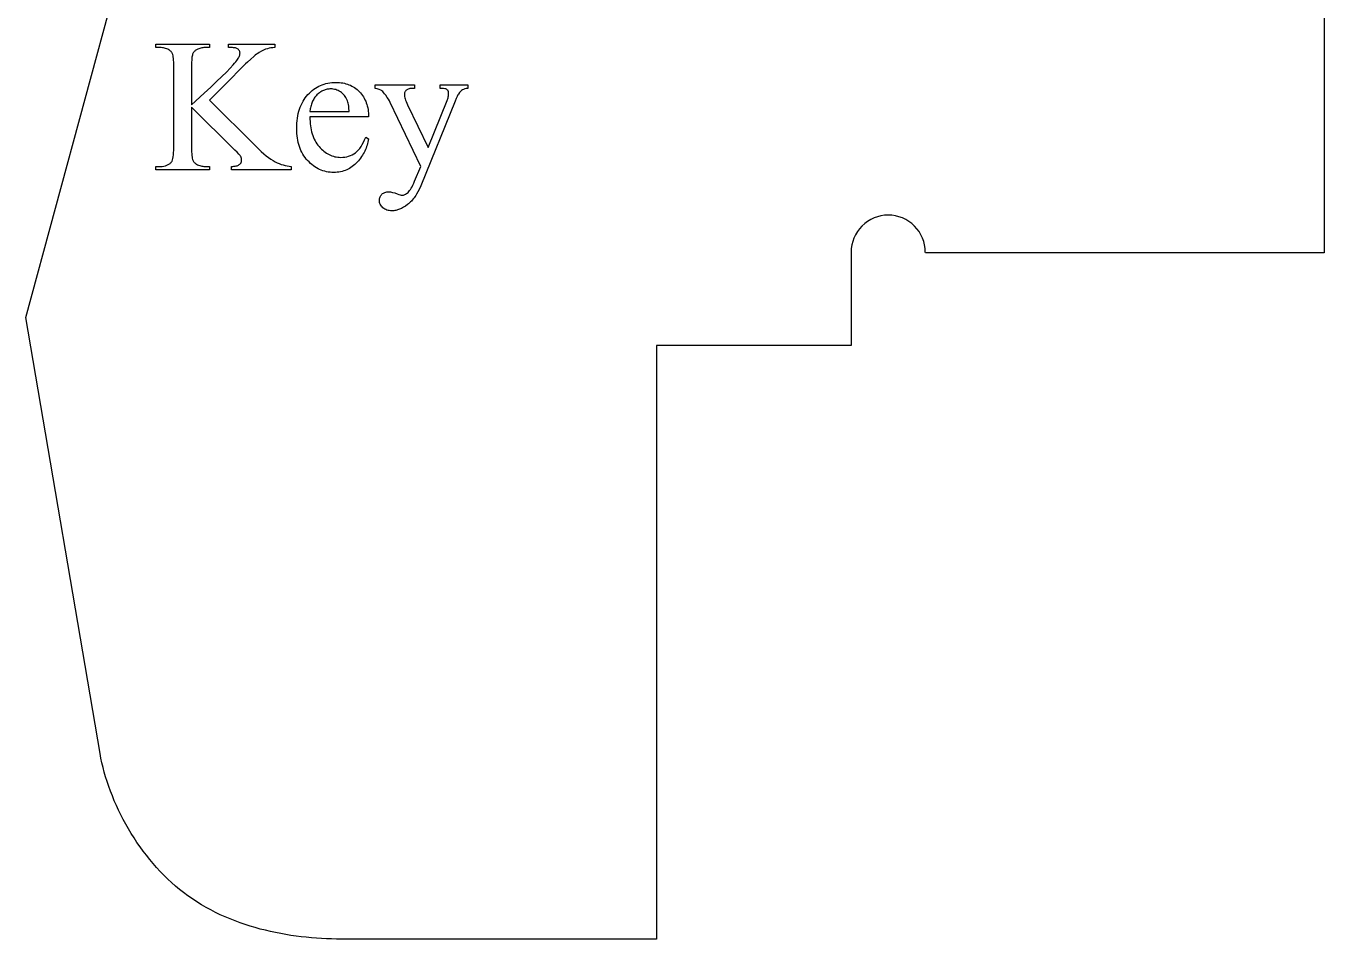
# Model space of a CAD drawing. Extents: x 0 to 152, y -19 to 71.
# Drawn here: x 77.06 to 85.81, y 54.9 to 61.05 of the extents above; entities that cross this region are included whole.
import ezdxf

# ---------------------------------------------------------------- set-up
doc = ezdxf.new("R2010")
doc.units = 0
doc.layers.get('0').update_dxf_attribs({"linetype": 'CONTINUOUS'})

msp = doc.modelspace()

# ---------------------------------------------------------------- linework, layer by layer
msp.add_lwpolyline([(85.8078, 67.1485), (85.8078, 59.5235), (83.1203, 59.5235), (83.12, 59.5268, 0.414214), (82.87, 59.7768, 0.414214), (82.62, 59.5268), (82.6203, 59.5235), (82.6203, 58.8985), (81.3078, 58.8985), (81.3078, 54.8985), (79.1828, 54.8985), (79.15, 54.8987), (79.1168, 54.8994), (79.0834, 54.9006), (79.0498, 54.9022), (79.0159, 54.9044), (78.9818, 54.9071), (78.9476, 54.9103), (78.9132, 54.914), (78.8788, 54.9184), (78.8443, 54.9233), (78.8097, 54.9288), (78.7751, 54.935), (78.7405, 54.9418), (78.7059, 54.9492), (78.6714, 54.9572), (78.637, 54.966), (78.6027, 54.9755), (78.5685, 54.9856), (78.5345, 54.9965), (78.5007, 55.0081), (78.4671, 55.0205), (78.4338, 55.0337), (78.4008, 55.0476), (78.368, 55.0623), (78.3356, 55.0779), (78.3036, 55.0943), (78.2719, 55.1115), (78.2406, 55.1296), (78.2098, 55.1486), (78.1795, 55.1685), (78.1497, 55.1893), (78.1203, 55.211), (78.0927, 55.2327), (78.0657, 55.2553), (78.0391, 55.2787), (78.0132, 55.3029), (77.9878, 55.3279), (77.9629, 55.3535), (77.9387, 55.3799), (77.915, 55.4069), (77.892, 55.4344), (77.8695, 55.4626), (77.8477, 55.4913), (77.8266, 55.5204), (77.8061, 55.55), (77.7863, 55.5801), (77.7672, 55.6105), (77.7487, 55.6412), (77.731, 55.6722), (77.714, 55.7035), (77.6977, 55.7351), (77.6821, 55.7668), (77.6674, 55.7987), (77.6533, 55.8307), (77.6401, 55.8627), (77.6276, 55.8948), (77.616, 55.9269), (77.6051, 55.959), (77.5951, 55.991), (77.5859, 56.0228), (77.5776, 56.0546), (77.5701, 56.0861), (77.5636, 56.1174), (77.5578, 56.1485), (77.0578, 59.086), (78.0578, 62.7735)], format="xyb")
for points in [[(78.294, 60.5518), (78.6064, 60.2413), (78.6252, 60.2228), (78.6434, 60.2059), (78.6608, 60.1905), (78.6776, 60.1767), (78.6936, 60.1644), (78.709, 60.1536), (78.7236, 60.1443), (78.7376, 60.1366), (78.7511, 60.1301), (78.7647, 60.1242), (78.7783, 60.1192), (78.7919, 60.1148), (78.8055, 60.1113), (78.8191, 60.1085), (78.8327, 60.1064), (78.8463, 60.1051), (78.8463, 60.082), (78.4433, 60.082), (78.4433, 60.1051), (78.452, 60.1053), (78.4601, 60.1058), (78.4676, 60.1068), (78.4744, 60.1081), (78.4807, 60.1098), (78.4862, 60.1119), (78.4912, 60.1144), (78.4955, 60.1173), (78.4992, 60.1204), (78.5024, 60.1235), (78.5052, 60.1268), (78.5074, 60.1301), (78.5091, 60.1336), (78.5104, 60.1371), (78.5111, 60.1407), (78.5114, 60.1444), (78.511, 60.1517), (78.5099, 60.1587), (78.508, 60.1652), (78.5055, 60.1713), (78.5035, 60.1746), (78.5008, 60.1785), (78.4927, 60.1883), (78.4813, 60.2007), (78.4664, 60.2157), (78.174, 60.5049), (78.174, 60.2319), (78.1745, 60.2025), (78.1752, 60.1898), (78.176, 60.1785), (78.1772, 60.1686), (78.1786, 60.16), (78.1802, 60.1528), (78.1821, 60.1469), (78.1839, 60.1431), (78.1861, 60.1394), (78.1887, 60.1358), (78.1918, 60.1324), (78.1953, 60.1291), (78.1992, 60.126), (78.2036, 60.123), (78.2084, 60.1201), (78.2151, 60.1166), (78.222, 60.1135), (78.229, 60.1109), (78.236, 60.1088), (78.2432, 60.1072), (78.2504, 60.106), (78.2578, 60.1053), (78.2652, 60.1051), (78.294, 60.1051), (78.294, 60.082), (77.9328, 60.082), (77.9328, 60.1051), (77.9628, 60.1051), (77.9755, 60.1056), (77.9873, 60.107), (77.9982, 60.1094), (78.0081, 60.1127), (78.0128, 60.1148), (78.0172, 60.117), (78.0214, 60.1195), (78.0254, 60.1223), (78.0291, 60.1253), (78.0327, 60.1285), (78.036, 60.132), (78.0391, 60.1357), (78.0409, 60.1384), (78.0426, 60.1416), (78.0456, 60.1492), (78.0482, 60.1586), (78.0503, 60.1697), (78.0519, 60.1826), (78.0531, 60.1973), (78.0538, 60.2137), (78.0541, 60.2319), (78.0541, 60.7792), (78.0535, 60.8087), (78.0529, 60.8214), (78.052, 60.8328), (78.0509, 60.8428), (78.0495, 60.8515), (78.0478, 60.8588), (78.0459, 60.8648), (78.0442, 60.8685), (78.042, 60.8721), (78.0394, 60.8755), (78.0364, 60.8789), (78.033, 60.8821), (78.0292, 60.8852), (78.0249, 60.8882), (78.0203, 60.891), (78.0134, 60.8946), (78.0064, 60.8976), (77.9993, 60.9002), (77.9922, 60.9023), (77.985, 60.9039), (77.9777, 60.9051), (77.9703, 60.9058), (77.9628, 60.906), (77.9328, 60.906), (77.9328, 60.9292), (78.294, 60.9292), (78.294, 60.906), (78.2652, 60.906), (78.2579, 60.9058), (78.2507, 60.9051), (78.2435, 60.904), (78.2363, 60.9025), (78.2293, 60.9004), (78.2222, 60.898), (78.2153, 60.895), (78.2084, 60.8917), (78.2037, 60.889), (78.1994, 60.886), (78.1955, 60.8828), (78.192, 60.8792), (78.1888, 60.8753), (78.186, 60.8711), (78.1836, 60.8665), (78.1815, 60.8617), (78.1797, 60.856), (78.1782, 60.849), (78.1769, 60.8407), (78.1759, 60.8311), (78.1751, 60.8201), (78.1745, 60.8078), (78.174, 60.7792), (78.174, 60.5199), (78.2596, 60.5993), (78.3037, 60.64), (78.3432, 60.6772), (78.3781, 60.7108), (78.4085, 60.7409), (78.4342, 60.7675), (78.4554, 60.7906), (78.4642, 60.8008), (78.4719, 60.8101), (78.4785, 60.8185), (78.4839, 60.8261), (78.4879, 60.8322), (78.4913, 60.8382), (78.4942, 60.8439), (78.4965, 60.8495), (78.4984, 60.8549), (78.4997, 60.86), (78.5005, 60.865), (78.5008, 60.8698), (78.5006, 60.8733), (78.4999, 60.8768), (78.4989, 60.8801), (78.4975, 60.8833), (78.4956, 60.8864), (78.4934, 60.8894), (78.4907, 60.8923), (78.4876, 60.8951), (78.4841, 60.8977), (78.48, 60.8999), (78.4753, 60.9018), (78.47, 60.9033), (78.4642, 60.9045), (78.4578, 60.9054), (78.4508, 60.9059), (78.4433, 60.906), (78.4239, 60.906), (78.4239, 60.9292), (78.7351, 60.9292), (78.7351, 60.906), (78.7216, 60.9053), (78.7088, 60.9039), (78.6966, 60.9016), (78.6851, 60.8985), (78.6732, 60.8943), (78.6601, 60.8885), (78.6457, 60.881), (78.6301, 60.872), (78.6217, 60.8667), (78.6129, 60.8606), (78.6036, 60.8538), (78.5939, 60.8463), (78.5729, 60.8289), (78.5501, 60.8086), (78.537, 60.7959), (78.5115, 60.7703), (78.4233, 60.6805)], [(78.9718, 60.4387), (78.972, 60.423), (78.9727, 60.4077), (78.9738, 60.3928), (78.9755, 60.3784), (78.9776, 60.3644), (78.9803, 60.3509), (78.9834, 60.3377), (78.987, 60.325), (78.9911, 60.3127), (78.9957, 60.3009), (79.0008, 60.2894), (79.0064, 60.2785), (79.0125, 60.2679), (79.0191, 60.2578), (79.0261, 60.2481), (79.0337, 60.2388), (79.0416, 60.23), (79.0497, 60.2218), (79.0579, 60.2142), (79.0663, 60.2071), (79.0749, 60.2006), (79.0836, 60.1946), (79.0926, 60.1892), (79.1016, 60.1844), (79.1109, 60.1802), (79.1203, 60.1765), (79.1299, 60.1734), (79.1397, 60.1708), (79.1497, 60.1689), (79.1598, 60.1674), (79.1701, 60.1666), (79.1805, 60.1663), (79.1944, 60.1668), (79.2077, 60.1682), (79.2206, 60.1707), (79.2331, 60.174), (79.2451, 60.1784), (79.2566, 60.1837), (79.2677, 60.19), (79.2783, 60.1972), (79.2834, 60.2013), (79.2885, 60.2057), (79.2934, 60.2104), (79.2982, 60.2154), (79.303, 60.2209), (79.3076, 60.2266), (79.3165, 60.2392), (79.325, 60.2531), (79.3331, 60.2684), (79.3407, 60.2851), (79.348, 60.3031), (79.3673, 60.2906), (79.3655, 60.28), (79.3633, 60.2695), (79.3607, 60.2591), (79.3576, 60.2488), (79.3543, 60.2386), (79.3505, 60.2286), (79.3463, 60.2187), (79.3417, 60.2089), (79.3368, 60.1992), (79.3314, 60.1896), (79.3257, 60.1802), (79.3195, 60.1709), (79.313, 60.1617), (79.3061, 60.1526), (79.2988, 60.1436), (79.2911, 60.1348), (79.2831, 60.1262), (79.2748, 60.1183), (79.2663, 60.1109), (79.2576, 60.104), (79.2486, 60.0977), (79.2393, 60.0919), (79.2298, 60.0867), (79.22, 60.082), (79.21, 60.0779), (79.1998, 60.0744), (79.1893, 60.0713), (79.1785, 60.0689), (79.1675, 60.0669), (79.1563, 60.0656), (79.1448, 60.0647), (79.133, 60.0645), (79.1203, 60.0648), (79.1077, 60.0657), (79.0954, 60.0673), (79.0834, 60.0695), (79.0715, 60.0723), (79.0599, 60.0758), (79.0485, 60.0798), (79.0374, 60.0845), (79.0265, 60.0899), (79.0158, 60.0958), (79.0053, 60.1024), (78.9951, 60.1096), (78.9851, 60.1175), (78.9754, 60.1259), (78.9658, 60.135), (78.9565, 60.1448), (78.9477, 60.155), (78.9393, 60.1657), (78.9316, 60.1768), (78.9244, 60.1883), (78.9178, 60.2003), (78.9118, 60.2127), (78.9064, 60.2256), (78.9015, 60.2389), (78.8972, 60.2526), (78.8935, 60.2667), (78.8903, 60.2813), (78.8877, 60.2963), (78.8857, 60.3117), (78.8843, 60.3276), (78.8834, 60.3439), (78.8831, 60.3606), (78.8834, 60.3787), (78.8843, 60.3963), (78.8858, 60.4134), (78.8878, 60.43), (78.8905, 60.4461), (78.8937, 60.4616), (78.8975, 60.4767), (78.902, 60.4913), (78.907, 60.5053), (78.9125, 60.5189), (78.9187, 60.5319), (78.9255, 60.5445), (78.9328, 60.5565), (78.9408, 60.568), (78.9493, 60.5791), (78.9584, 60.5896), (78.968, 60.5995), (78.9778, 60.6088), (78.988, 60.6175), (78.9985, 60.6255), (79.0092, 60.6329), (79.0203, 60.6397), (79.0316, 60.6458), (79.0433, 60.6512), (79.0553, 60.656), (79.0675, 60.6602), (79.0801, 60.6637), (79.093, 60.6666), (79.1061, 60.6689), (79.1196, 60.6705), (79.1333, 60.6714), (79.1474, 60.6718), (79.1593, 60.6715), (79.1709, 60.6708), (79.1823, 60.6695), (79.1934, 60.6678), (79.2042, 60.6656), (79.2147, 60.6628), (79.225, 60.6596), (79.235, 60.6559), (79.2448, 60.6517), (79.2543, 60.647), (79.2635, 60.6418), (79.2724, 60.6361), (79.2811, 60.6299), (79.2895, 60.6232), (79.2976, 60.616), (79.3055, 60.6083), (79.313, 60.6002), (79.32, 60.5918), (79.3265, 60.5831), (79.3325, 60.574), (79.3381, 60.5645), (79.3432, 60.5548), (79.3478, 60.5447), (79.3519, 60.5342), (79.3555, 60.5235), (79.3586, 60.5124), (79.3613, 60.5009), (79.3635, 60.4891), (79.3652, 60.477), (79.3664, 60.4646), (79.3671, 60.4518), (79.3673, 60.4387)], [(79.4111, 60.6543), (79.6778, 60.6543), (79.6778, 60.6311), (79.6647, 60.6311), (79.6579, 60.631), (79.6515, 60.6304), (79.6456, 60.6294), (79.6401, 60.6281), (79.6351, 60.6264), (79.6305, 60.6243), (79.6263, 60.6218), (79.6226, 60.619), (79.6193, 60.6158), (79.6164, 60.6125), (79.614, 60.609), (79.612, 60.6053), (79.6105, 60.6014), (79.6094, 60.5973), (79.6087, 60.5931), (79.6085, 60.5887), (79.6088, 60.5823), (79.6098, 60.5753), (79.6114, 60.5677), (79.6137, 60.5596), (79.6165, 60.5509), (79.6201, 60.5416), (79.6243, 60.5317), (79.6291, 60.5212), (79.7684, 60.2325), (79.8965, 60.5487), (79.899, 60.5551), (79.9012, 60.5614), (79.903, 60.5678), (79.9045, 60.5741), (79.9056, 60.5804), (79.9065, 60.5867), (79.907, 60.593), (79.9071, 60.5993), (79.9069, 60.6045), (79.906, 60.6091), (79.9047, 60.613), (79.9028, 60.6161), (79.8999, 60.6194), (79.8964, 60.6223), (79.8921, 60.6249), (79.8871, 60.6271), (79.8808, 60.6289), (79.8725, 60.6301), (79.8621, 60.6309), (79.8497, 60.6311), (79.8497, 60.6543), (80.0358, 60.6543), (80.0358, 60.6311), (80.0249, 60.6296), (80.0154, 60.6274), (80.0071, 60.6246), (80.0002, 60.6211), (79.9938, 60.6166), (79.9871, 60.6104), (79.9801, 60.6025), (79.9727, 60.593), (79.9693, 60.5867), (79.9646, 60.5766), (79.9587, 60.5627), (79.9515, 60.5449), (79.7185, 59.9739), (79.7097, 59.9537), (79.7003, 59.9349), (79.6902, 59.9173), (79.6849, 59.9089), (79.6795, 59.9009), (79.6739, 59.8932), (79.6681, 59.8859), (79.6622, 59.8788), (79.6561, 59.8721), (79.6498, 59.8657), (79.6434, 59.8596), (79.6368, 59.8538), (79.6301, 59.8483), (79.6164, 59.8383), (79.603, 59.8297), (79.5896, 59.8224), (79.5764, 59.8164), (79.5698, 59.8139), (79.5633, 59.8118), (79.5568, 59.81), (79.5503, 59.8085), (79.5439, 59.8073), (79.5375, 59.8065), (79.5311, 59.806), (79.5248, 59.8058), (79.5158, 59.8061), (79.5072, 59.8071), (79.499, 59.8088), (79.4912, 59.8111), (79.4838, 59.8141), (79.4769, 59.8178), (79.4703, 59.8221), (79.4642, 59.8271), (79.4586, 59.8325), (79.4538, 59.8381), (79.4497, 59.8439), (79.4464, 59.8499), (79.4438, 59.856), (79.4419, 59.8624), (79.4408, 59.869), (79.4404, 59.8758), (79.4407, 59.8822), (79.4415, 59.8883), (79.4428, 59.894), (79.4447, 59.8994), (79.4471, 59.9046), (79.4501, 59.9093), (79.4536, 59.9138), (79.4576, 59.918), (79.4621, 59.9217), (79.467, 59.9249), (79.4723, 59.9277), (79.478, 59.9299), (79.4841, 59.9316), (79.4906, 59.9329), (79.4975, 59.9336), (79.5048, 59.9339), (79.5102, 59.9337), (79.516, 59.933), (79.5224, 59.932), (79.5291, 59.9305), (79.5441, 59.9262), (79.561, 59.9201), (79.5723, 59.916), (79.5813, 59.9131), (79.588, 59.9114), (79.5923, 59.9108), (79.597, 59.9111), (79.6018, 59.912), (79.6068, 59.9135), (79.6119, 59.9156), (79.617, 59.9183), (79.6223, 59.9217), (79.6277, 59.9256), (79.6332, 59.9301), (79.6387, 59.9355), (79.6443, 59.9421), (79.6499, 59.9498), (79.6554, 59.9586), (79.661, 59.9685), (79.6666, 59.9796), (79.6722, 59.9918), (79.6778, 60.0051), (79.7185, 60.1045), (79.5129, 60.5362), (79.5075, 60.5464), (79.5007, 60.5579), (79.4925, 60.5705), (79.4829, 60.5843), (79.4755, 60.5943), (79.4687, 60.6026), (79.4626, 60.609), (79.4573, 60.6136), (79.4534, 60.6161), (79.449, 60.6185), (79.4386, 60.623), (79.4259, 60.6272), (79.4111, 60.6311)], [(78.9718, 60.4749), (79.2368, 60.4749), (79.2348, 60.5004), (79.2334, 60.5116), (79.2319, 60.5218), (79.2302, 60.531), (79.2282, 60.5391), (79.226, 60.5463), (79.2236, 60.5524), (79.2195, 60.5609), (79.2149, 60.569), (79.2098, 60.5766), (79.2042, 60.5837), (79.1981, 60.5903), (79.1916, 60.5965), (79.1846, 60.6022), (79.1771, 60.6074), (79.1693, 60.6121), (79.1614, 60.6161), (79.1535, 60.6196), (79.1455, 60.6224), (79.1373, 60.6246), (79.1291, 60.6261), (79.1208, 60.6271), (79.1124, 60.6274), (79.106, 60.6272), (79.0996, 60.6268), (79.0934, 60.626), (79.0872, 60.6249), (79.0811, 60.6235), (79.0751, 60.6217), (79.0691, 60.6197), (79.0633, 60.6173), (79.0575, 60.6146), (79.0519, 60.6117), (79.0463, 60.6083), (79.0408, 60.6047), (79.0354, 60.6008), (79.03, 60.5965), (79.0196, 60.5871), (79.0147, 60.5819), (79.0099, 60.5765), (79.0055, 60.5709), (79.0013, 60.565), (78.9974, 60.5588), (78.9937, 60.5524), (78.9904, 60.5458), (78.9872, 60.5389), (78.9844, 60.5318), (78.9818, 60.5244), (78.9795, 60.5168), (78.9774, 60.5089), (78.9756, 60.5008), (78.9741, 60.4924)]]:
    msp.add_lwpolyline(points, close=True)

doc.saveas('drawing.dxf')
